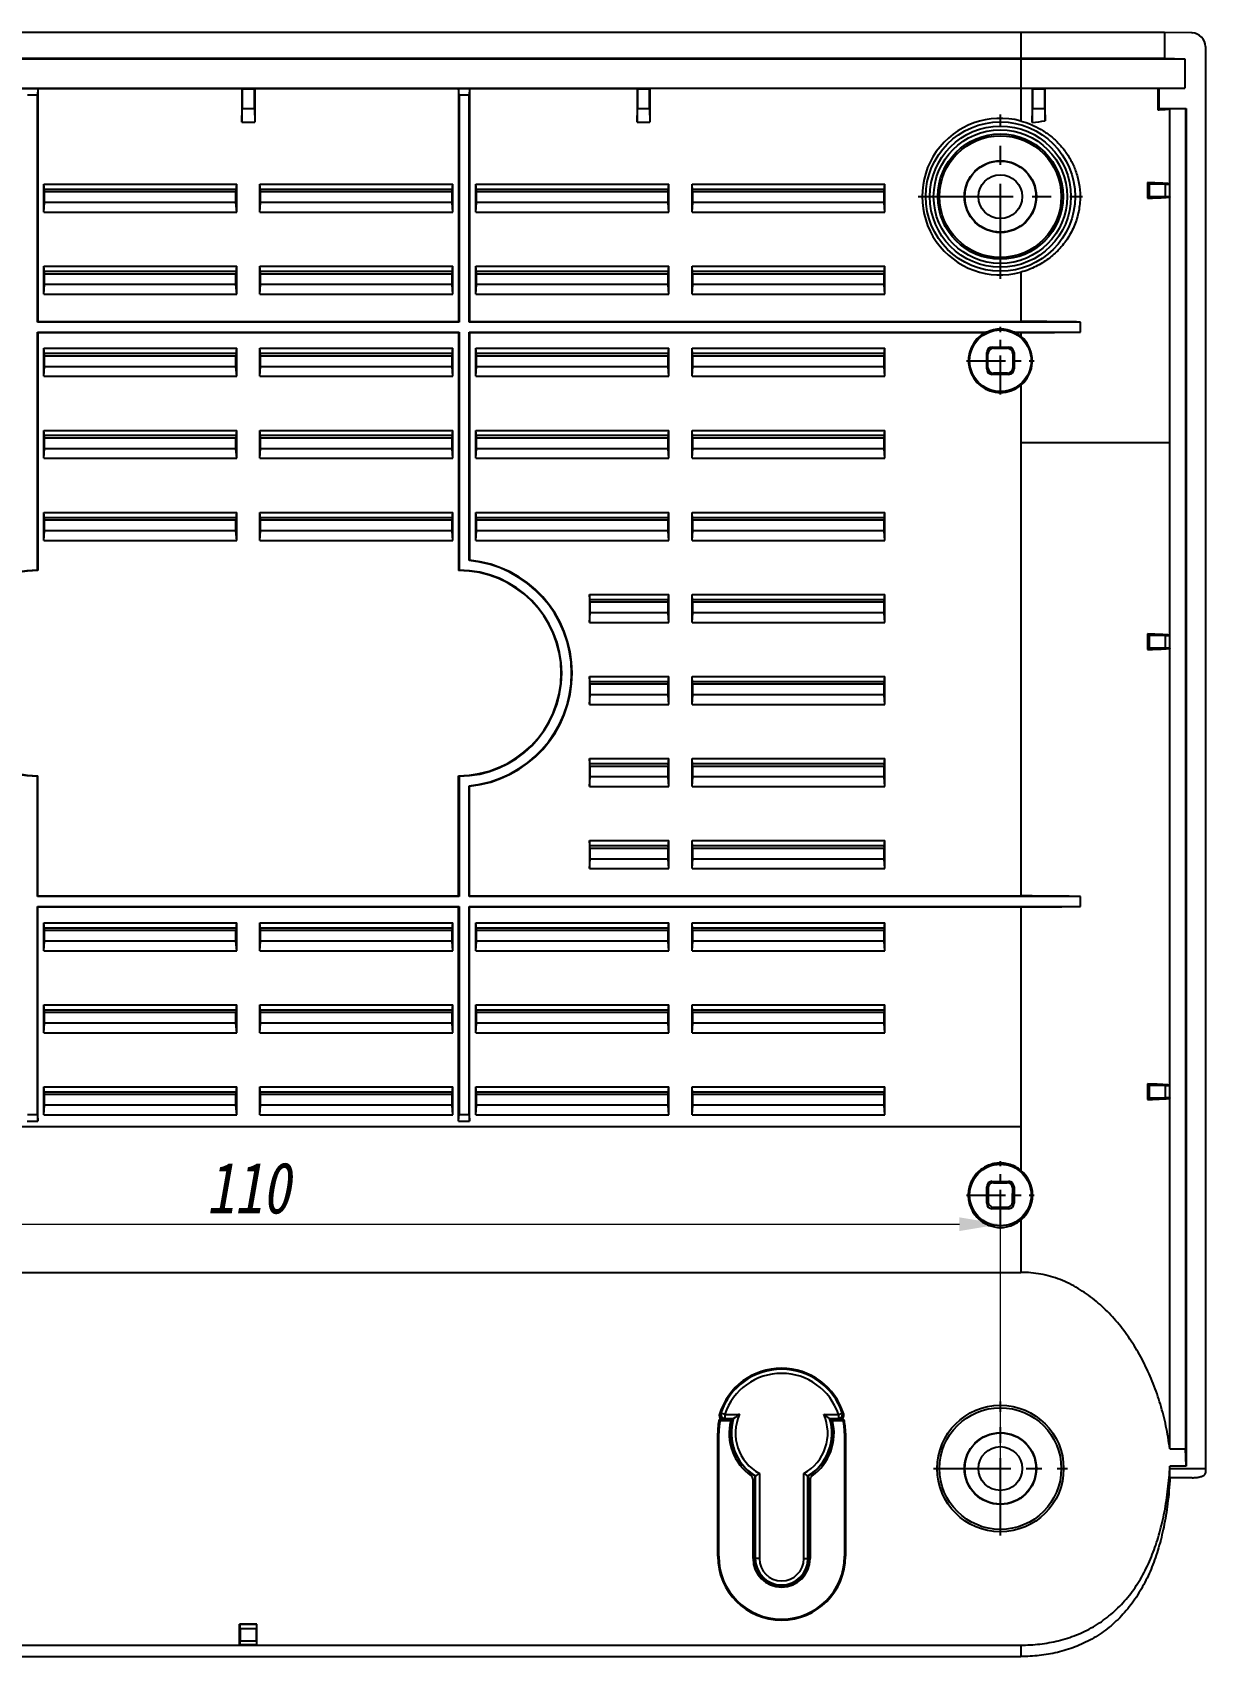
# Model space of a CAD drawing. Header units: millimetres. Extents: x 2099 to 2627, y -288 to 79.
# Drawn here: x 2262.9 to 2348.6, y -123.8 to -5.1 of the extents above; entities that cross this region are included whole.
import ezdxf

# ---------------------------------------------------------------- set-up
doc = ezdxf.new("R2010")
doc.units = ezdxf.units.MM
doc.linetypes.add('CENTER', pattern=[50.8, 31.75, -6.35, 6.35, -6.35])
doc.layers.add('06___PRT_ALL_SURFS', color=7, linetype='Continuous')
doc.layers.add('dim', color=82, linetype='Continuous', lineweight=9)
doc.styles.add('wuwei', font='SimSun.ttf', dxfattribs={"width": 0.8, "oblique": 10})
doc.dimstyles.new('wuwei', dxfattribs={"dimscale": 1.5, "dimtxt": 2.5, "dimasz": 1.5, "dimexe": 0.3, "dimexo": 0.3, "dimgap": 0.5, "dimtad": 1, "dimdsep": 46, "dimtxsty": 'wuwei', "dimcen": 0, "dimclrd": 42, "dimclre": 256, "dimclrt": 256, "dimazin": 2, "dimtfac": 1, "dimtofl": 0, "dimtmove": 0, "dimatfit": 3, "dimfxl": 1, "dimlwd": 5, "dimlwe": 5, "dimarcsym": 0})

# ---------------------------------------------------------------- blocks, each defined once
blk = doc.blocks.new('*D8')
at = {"layer": 'Defpoints', "color": 0}
for p in [(2333.64, -92.24), (2223.64, -115), (2333.64, -115)]:
    blk.add_point(p, dxfattribs=at)
at = {"layer": 'dim', "color": 82, "lineweight": 5, "true_color": 0x35c922}
for p, q in [((2223.64, -114.25), (2223.64, -91.49)), ((2333.64, -114.25), (2333.64, -91.49))]:
    blk.add_line(p, q, dxfattribs=at)
at = {"layer": 'dim', "color": 42, "lineweight": 5}
blk.add_line((2226.64, -92.24), (2330.64, -92.24), dxfattribs=at)
at = {"layer": 'dim', "color": 42}
for points in [[(2226.64, -91.74), (2226.64, -92.74), (2223.64, -92.24)], [(2330.64, -91.74), (2330.64, -92.74), (2333.64, -92.24)]]:
    blk.add_solid(points, dxfattribs=at)
at = {"layer": 'dim', "color": 82, "true_color": 0x4bd605, "insert": (2278.64, -89.61), "char_height": 3.75, "attachment_point": 5, "style": 'wuwei'}
blk.add_mtext('110', dxfattribs=at)

msp = doc.modelspace()

# ---------------------------------------------------------------- linework, layer by layer
at = {"color": 7, "linetype": 'Continuous'}
for p, q in [((2345.63, -5.106), (2211.64, -5.106)), ((2335.135, -5.106), (2335.135, -11.581)), ((2347.651, -5.141), (2345.63, -5.106)), ((2345.63, -5.106), (2345.63, -6.984)), ((2347.644, -5.141), (2347.651, -5.141)), ((2210.137, -7.023), (2347.133, -7.023)), ((2211.64, -6.984), (2345.63, -6.984)), ((2345.63, -6.984), (2347.133, -7.023)), ((2347.133, -7.023), (2347.133, -9.173)), ((2348.635, -6.141), (2348.635, -110.446)), ((2210.137, -9.173), (2347.133, -9.173)), ((2250.202, -9.199), (2278.168, -9.199)), ((2263.253, -9.199), (2263.218, -9.699)), ((2263.253, -9.199), (2263.253, -26.241)), ((2278.168, -9.199), (2278.168, -11.673)), ((2278.168, -9.199), (2278.185, -9.226)), ((2278.185, -9.226), (2278.185, -10.673)), ((2278.185, -9.226), (2279.085, -9.226)), ((2279.102, -9.199), (2279.085, -9.226)), ((2279.085, -10.673), (2279.085, -9.226)), ((2279.102, -9.199), (2279.102, -11.673)), ((2279.102, -9.199), (2307.068, -9.199)), ((2294.017, -9.199), (2294.017, -26.241)), ((2294.052, -9.699), (2294.017, -9.199)), ((2294.817, -9.199), (2294.782, -9.699)), ((2294.817, -9.199), (2294.817, -26.241)), ((2307.068, -9.199), (2307.068, -11.673)), ((2307.068, -9.199), (2307.085, -9.226)), ((2307.085, -9.226), (2307.085, -10.673)), ((2307.085, -9.226), (2307.985, -9.226)), ((2308.002, -9.199), (2307.985, -9.226)), ((2307.985, -10.673), (2307.985, -9.226)), ((2308.002, -9.199), (2308.002, -11.673)), ((2335.968, -9.199), (2308.002, -9.199)), ((2335.968, -9.199), (2335.968, -11.681)), ((2335.985, -9.225), (2335.968, -9.199)), ((2335.985, -9.225), (2335.985, -10.673)), ((2336.885, -10.673), (2336.885, -9.221)), ((2336.9, -11.559), (2336.9, -9.199)), ((2345.148, -9.199), (2336.9, -9.199)), ((2345.148, -9.199), (2345.148, -10.756)), ((2347.133, -9.173), (2345.231, -9.223)), ((2345.231, -9.223), (2345.231, -10.673)), ((2263.218, -9.699), (2262.488, -9.699)), ((2263.218, -26.276), (2263.218, -9.699)), ((2278.168, -11.673), (2278.185, -10.673)), ((2278.185, -10.673), (2279.085, -10.673)), ((2279.085, -10.673), (2279.102, -11.673)), ((2294.052, -9.699), (2294.052, -26.276)), ((2294.782, -9.699), (2294.052, -9.699)), ((2294.782, -26.276), (2294.782, -9.699)), ((2307.068, -11.673), (2307.085, -10.673)), ((2307.085, -10.673), (2307.985, -10.673)), ((2307.985, -10.673), (2308.002, -11.673)), ((2335.968, -11.681), (2335.985, -10.673)), ((2335.985, -10.673), (2336.885, -10.673)), ((2336.885, -10.673), (2336.9, -11.559)), ((2345.231, -10.673), (2345.148, -10.756)), ((2345.231, -10.673), (2347.231, -10.673)), ((2347.181, -10.694), (2347.231, -10.673)), ((2347.231, -10.673), (2347.231, -109.933)), ((2278.168, -11.673), (2279.102, -11.673)), ((2307.068, -11.673), (2308.002, -11.673)), ((2347.181, -10.694), (2346.017, -10.694)), ((2346.017, -108.655), (2346.017, -10.694)), ((2347.181, -10.694), (2347.181, -108.655)), ((2263.683, -18.241), (2263.683, -16.196)), ((2263.726, -16.651), (2263.683, -16.196)), ((2263.683, -16.196), (2277.787, -16.196)), ((2263.735, -16.56), (2277.735, -16.56)), ((2277.744, -16.651), (2277.787, -16.196)), ((2277.787, -18.241), (2277.787, -16.196)), ((2279.483, -18.241), (2279.483, -16.196)), ((2279.526, -16.651), (2279.483, -16.196)), ((2279.483, -16.196), (2293.587, -16.196)), ((2279.535, -16.56), (2293.535, -16.56)), ((2293.544, -16.651), (2293.587, -16.196)), ((2293.587, -18.241), (2293.587, -16.196)), ((2295.326, -16.651), (2295.283, -16.196)), ((2295.283, -18.241), (2295.283, -16.196)), ((2295.283, -16.196), (2309.387, -16.196)), ((2295.335, -16.56), (2309.335, -16.56)), ((2309.344, -16.651), (2309.387, -16.196)), ((2309.387, -18.241), (2309.387, -16.196)), ((2311.126, -16.651), (2311.083, -16.196)), ((2311.083, -18.241), (2311.083, -16.196)), ((2311.083, -16.196), (2325.187, -16.196)), ((2311.135, -16.56), (2325.135, -16.56)), ((2325.144, -16.651), (2325.187, -16.196)), ((2325.187, -18.241), (2325.187, -16.196)), ((2344.396, -16.084), (2344.396, -17.227)), ((2344.517, -16.206), (2344.396, -16.084)), ((2345.717, -16.206), (2344.517, -16.206)), ((2344.517, -16.206), (2344.517, -17.106)), ((2345.717, -16.206), (2346.02, -16.201)), ((2345.717, -17.106), (2345.717, -16.206)), ((2346.02, -16.201), (2346.026, -16.176)), ((2263.683, -18.241), (2263.735, -17.542)), ((2263.718, -16.742), (2263.726, -16.651)), ((2263.718, -16.742), (2277.752, -16.742)), ((2263.735, -17.542), (2263.735, -16.742)), ((2277.735, -17.542), (2263.735, -17.542)), ((2277.735, -17.542), (2277.735, -16.742)), ((2277.787, -18.241), (2277.735, -17.542)), ((2277.744, -16.651), (2277.752, -16.742)), ((2279.483, -18.241), (2279.535, -17.542)), ((2279.518, -16.742), (2279.526, -16.651)), ((2279.518, -16.742), (2293.552, -16.742)), ((2279.535, -17.542), (2279.535, -16.742)), ((2293.535, -17.542), (2279.535, -17.542)), ((2293.535, -17.542), (2293.535, -16.742)), ((2293.587, -18.241), (2293.535, -17.542)), ((2293.544, -16.651), (2293.552, -16.742)), ((2295.283, -18.241), (2295.335, -17.542)), ((2295.318, -16.742), (2295.326, -16.651)), ((2295.318, -16.742), (2309.352, -16.742)), ((2295.335, -17.542), (2295.335, -16.742)), ((2309.335, -17.542), (2295.335, -17.542)), ((2309.335, -17.542), (2309.335, -16.742)), ((2309.387, -18.241), (2309.335, -17.542)), ((2309.344, -16.651), (2309.352, -16.742)), ((2311.083, -18.241), (2311.135, -17.542)), ((2311.118, -16.742), (2311.126, -16.651)), ((2311.118, -16.742), (2325.152, -16.742)), ((2311.135, -17.542), (2311.135, -16.742)), ((2325.135, -17.542), (2311.135, -17.542)), ((2325.135, -17.542), (2325.135, -16.742)), ((2325.187, -18.241), (2325.135, -17.542)), ((2325.144, -16.651), (2325.152, -16.742)), ((2344.517, -17.106), (2344.396, -17.227)), ((2344.517, -17.106), (2345.717, -17.106)), ((2346.02, -17.111), (2345.717, -17.106)), ((2346.02, -17.111), (2346.032, -17.135)), ((2263.683, -18.241), (2277.787, -18.241)), ((2279.483, -18.241), (2293.587, -18.241)), ((2295.283, -18.241), (2309.387, -18.241)), ((2311.083, -18.241), (2325.187, -18.241)), ((2263.683, -24.241), (2263.683, -22.196)), ((2263.726, -22.651), (2263.683, -22.196)), ((2263.683, -22.196), (2277.787, -22.196)), ((2263.735, -22.56), (2277.735, -22.56)), ((2277.744, -22.651), (2277.787, -22.196)), ((2277.787, -24.241), (2277.787, -22.196)), ((2279.483, -24.241), (2279.483, -22.196)), ((2279.526, -22.651), (2279.483, -22.196)), ((2279.483, -22.196), (2293.587, -22.196)), ((2279.535, -22.56), (2293.535, -22.56)), ((2293.544, -22.651), (2293.587, -22.196)), ((2293.587, -24.241), (2293.587, -22.196)), ((2295.326, -22.651), (2295.283, -22.196)), ((2295.283, -24.241), (2295.283, -22.196)), ((2295.283, -22.196), (2309.387, -22.196)), ((2295.335, -22.56), (2309.335, -22.56)), ((2309.344, -22.651), (2309.387, -22.196)), ((2309.387, -24.241), (2309.387, -22.196)), ((2311.126, -22.651), (2311.083, -22.196)), ((2311.083, -24.241), (2311.083, -22.196)), ((2311.083, -22.196), (2325.187, -22.196)), ((2311.135, -22.56), (2325.135, -22.56)), ((2325.144, -22.651), (2325.187, -22.196)), ((2325.187, -24.241), (2325.187, -22.196)), ((2263.683, -24.241), (2263.735, -23.542)), ((2263.718, -22.742), (2263.726, -22.651)), ((2263.718, -22.742), (2277.752, -22.742)), ((2263.735, -23.542), (2263.735, -22.742)), ((2277.735, -23.542), (2263.735, -23.542)), ((2277.735, -23.542), (2277.735, -22.742)), ((2277.787, -24.241), (2277.735, -23.542)), ((2277.744, -22.651), (2277.752, -22.742)), ((2279.483, -24.241), (2279.535, -23.542)), ((2279.518, -22.742), (2279.526, -22.651)), ((2279.518, -22.742), (2293.552, -22.742)), ((2279.535, -23.542), (2279.535, -22.742)), ((2293.535, -23.542), (2279.535, -23.542)), ((2293.535, -23.542), (2293.535, -22.742)), ((2293.587, -24.241), (2293.535, -23.542)), ((2293.544, -22.651), (2293.552, -22.742)), ((2295.283, -24.241), (2295.335, -23.542)), ((2295.318, -22.742), (2295.326, -22.651)), ((2295.318, -22.742), (2309.352, -22.742)), ((2295.335, -23.542), (2295.335, -22.742)), ((2309.335, -23.542), (2295.335, -23.542)), ((2309.335, -23.542), (2309.335, -22.742)), ((2309.387, -24.241), (2309.335, -23.542)), ((2309.344, -22.651), (2309.352, -22.742)), ((2311.083, -24.241), (2311.135, -23.542)), ((2311.118, -22.742), (2311.126, -22.651)), ((2311.118, -22.742), (2325.152, -22.742)), ((2311.135, -23.542), (2311.135, -22.742)), ((2325.135, -23.542), (2311.135, -23.542)), ((2325.135, -23.542), (2325.135, -22.742)), ((2325.187, -24.241), (2325.135, -23.542)), ((2325.144, -22.651), (2325.152, -22.742)), ((2335.135, -22.631), (2335.135, -26.241)), ((2263.683, -24.241), (2277.787, -24.241)), ((2279.483, -24.241), (2293.587, -24.241)), ((2295.283, -24.241), (2309.387, -24.241)), ((2311.083, -24.241), (2325.187, -24.241)), ((2263.253, -26.241), (2263.218, -26.276)), ((2294.052, -26.276), (2263.218, -26.276)), ((2263.218, -44.415), (2263.218, -27.006)), ((2263.253, -27.041), (2263.218, -27.006)), ((2263.218, -27.006), (2294.052, -27.006)), ((2263.253, -26.241), (2294.017, -26.241)), ((2263.253, -27.041), (2263.253, -44.449)), ((2263.253, -27.041), (2294.017, -27.041)), ((2294.017, -26.241), (2294.052, -26.276)), ((2294.017, -27.041), (2294.052, -27.006)), ((2294.017, -27.041), (2294.017, -44.449)), ((2294.052, -27.006), (2294.052, -44.415)), ((2294.817, -26.241), (2294.782, -26.276)), ((2339.482, -26.276), (2294.782, -26.276)), ((2294.782, -43.72), (2294.782, -27.006)), ((2294.782, -27.006), (2332.648, -27.006)), ((2294.817, -27.041), (2294.782, -27.006)), ((2294.817, -26.241), (2335.135, -26.241)), ((2294.817, -27.041), (2294.817, -43.688)), ((2294.817, -27.041), (2332.539, -27.041)), ((2334.622, -27.006), (2339.482, -27.006)), ((2334.731, -27.041), (2335.135, -27.041)), ((2335.135, -27.041), (2335.135, -27.313)), ((2339.482, -27.006), (2339.482, -26.276)), ((2263.683, -30.241), (2263.683, -28.196)), ((2263.726, -28.651), (2263.683, -28.196)), ((2263.683, -28.196), (2277.787, -28.196)), ((2277.744, -28.651), (2277.787, -28.196)), ((2277.787, -30.241), (2277.787, -28.196)), ((2279.483, -30.241), (2279.483, -28.196)), ((2279.526, -28.651), (2279.483, -28.196)), ((2279.483, -28.196), (2293.587, -28.196)), ((2293.544, -28.651), (2293.587, -28.196)), ((2293.587, -30.241), (2293.587, -28.196)), ((2295.326, -28.651), (2295.283, -28.196)), ((2295.283, -30.241), (2295.283, -28.196)), ((2295.283, -28.196), (2309.387, -28.196)), ((2309.344, -28.651), (2309.387, -28.196)), ((2309.387, -30.241), (2309.387, -28.196)), ((2311.126, -28.651), (2311.083, -28.196)), ((2311.083, -30.241), (2311.083, -28.196)), ((2311.083, -28.196), (2325.187, -28.196)), ((2325.144, -28.651), (2325.187, -28.196)), ((2325.187, -30.241), (2325.187, -28.196)), ((2333.035, -28.106), (2334.235, -28.106)), ((2333.122, -28.193), (2333.035, -28.106)), ((2333.122, -28.193), (2334.148, -28.193)), ((2334.148, -28.193), (2334.235, -28.106)), ((2263.683, -30.241), (2263.735, -29.542)), ((2263.718, -28.742), (2263.726, -28.651)), ((2263.718, -28.742), (2277.752, -28.742)), ((2263.735, -28.56), (2277.735, -28.56)), ((2263.735, -29.542), (2263.735, -28.742)), ((2277.735, -29.542), (2263.735, -29.542)), ((2277.735, -29.542), (2277.735, -28.742)), ((2277.787, -30.241), (2277.735, -29.542)), ((2277.744, -28.651), (2277.752, -28.742)), ((2279.483, -30.241), (2279.535, -29.542)), ((2279.518, -28.742), (2279.526, -28.651)), ((2279.518, -28.742), (2293.552, -28.742)), ((2279.535, -28.56), (2293.535, -28.56)), ((2279.535, -29.542), (2279.535, -28.742)), ((2293.535, -29.542), (2279.535, -29.542)), ((2293.535, -29.542), (2293.535, -28.742)), ((2293.587, -30.241), (2293.535, -29.542)), ((2293.544, -28.651), (2293.552, -28.742)), ((2295.283, -30.241), (2295.335, -29.542)), ((2295.318, -28.742), (2295.326, -28.651)), ((2295.318, -28.742), (2309.352, -28.742)), ((2295.335, -28.56), (2309.335, -28.56)), ((2295.335, -29.542), (2295.335, -28.742)), ((2309.335, -29.542), (2295.335, -29.542)), ((2309.335, -29.542), (2309.335, -28.742)), ((2309.387, -30.241), (2309.335, -29.542)), ((2309.344, -28.651), (2309.352, -28.742)), ((2311.083, -30.241), (2311.135, -29.542)), ((2311.118, -28.742), (2311.126, -28.651)), ((2311.118, -28.742), (2325.152, -28.742)), ((2311.135, -28.56), (2325.135, -28.56)), ((2311.135, -29.542), (2311.135, -28.742)), ((2325.135, -29.542), (2311.135, -29.542)), ((2325.135, -29.542), (2325.135, -28.742)), ((2325.187, -30.241), (2325.135, -29.542)), ((2325.144, -28.651), (2325.152, -28.742)), ((2332.635, -29.706), (2332.635, -28.506)), ((2332.722, -28.593), (2332.635, -28.506)), ((2332.722, -29.619), (2332.635, -29.706)), ((2332.722, -29.619), (2332.722, -28.593)), ((2334.548, -28.593), (2334.635, -28.506)), ((2334.548, -28.593), (2334.548, -29.619)), ((2334.548, -29.619), (2334.635, -29.706)), ((2334.635, -28.506), (2334.635, -29.706)), ((2263.683, -30.241), (2277.787, -30.241)), ((2279.483, -30.241), (2293.587, -30.241)), ((2295.283, -30.241), (2309.387, -30.241)), ((2311.083, -30.241), (2325.187, -30.241)), ((2333.122, -30.019), (2333.035, -30.106)), ((2334.235, -30.106), (2333.035, -30.106)), ((2334.148, -30.019), (2333.122, -30.019)), ((2334.148, -30.019), (2334.235, -30.106)), ((2335.135, -30.898), (2335.135, -68.241)), ((2263.683, -36.241), (2263.683, -34.196)), ((2263.726, -34.651), (2263.683, -34.196)), ((2263.683, -34.196), (2277.787, -34.196)), ((2277.744, -34.651), (2277.787, -34.196)), ((2277.787, -36.241), (2277.787, -34.196)), ((2279.483, -36.241), (2279.483, -34.196)), ((2279.526, -34.651), (2279.483, -34.196)), ((2279.483, -34.196), (2293.587, -34.196)), ((2293.544, -34.651), (2293.587, -34.196)), ((2293.587, -36.241), (2293.587, -34.196)), ((2295.326, -34.651), (2295.283, -34.196)), ((2295.283, -36.241), (2295.283, -34.196)), ((2295.283, -34.196), (2309.387, -34.196)), ((2309.344, -34.651), (2309.387, -34.196)), ((2309.387, -36.241), (2309.387, -34.196)), ((2311.126, -34.651), (2311.083, -34.196)), ((2311.083, -36.241), (2311.083, -34.196)), ((2311.083, -34.196), (2325.187, -34.196)), ((2325.144, -34.651), (2325.187, -34.196)), ((2325.187, -36.241), (2325.187, -34.196)), ((2263.683, -36.241), (2263.735, -35.542)), ((2263.718, -34.742), (2263.726, -34.651)), ((2263.718, -34.742), (2277.752, -34.742)), ((2263.735, -34.56), (2277.735, -34.56)), ((2263.735, -35.542), (2263.735, -34.742)), ((2277.735, -35.542), (2263.735, -35.542)), ((2277.735, -35.542), (2277.735, -34.742)), ((2277.787, -36.241), (2277.735, -35.542)), ((2277.744, -34.651), (2277.752, -34.742)), ((2279.483, -36.241), (2279.535, -35.542)), ((2279.518, -34.742), (2279.526, -34.651)), ((2279.518, -34.742), (2293.552, -34.742)), ((2279.535, -34.56), (2293.535, -34.56)), ((2279.535, -35.542), (2279.535, -34.742)), ((2293.535, -35.542), (2279.535, -35.542)), ((2293.535, -35.542), (2293.535, -34.742)), ((2293.587, -36.241), (2293.535, -35.542)), ((2293.544, -34.651), (2293.552, -34.742)), ((2295.283, -36.241), (2295.335, -35.542)), ((2295.318, -34.742), (2295.326, -34.651)), ((2295.318, -34.742), (2309.352, -34.742)), ((2295.335, -34.56), (2309.335, -34.56)), ((2295.335, -35.542), (2295.335, -34.742)), ((2309.335, -35.542), (2295.335, -35.542)), ((2309.335, -35.542), (2309.335, -34.742)), ((2309.387, -36.241), (2309.335, -35.542)), ((2309.344, -34.651), (2309.352, -34.742)), ((2311.083, -36.241), (2311.135, -35.542)), ((2311.118, -34.742), (2311.126, -34.651)), ((2311.118, -34.742), (2325.152, -34.742)), ((2311.135, -34.56), (2325.135, -34.56)), ((2311.135, -35.542), (2311.135, -34.742)), ((2325.135, -35.542), (2311.135, -35.542)), ((2325.135, -35.542), (2325.135, -34.742)), ((2325.187, -36.241), (2325.135, -35.542)), ((2325.144, -34.651), (2325.152, -34.742)), ((2346.017, -35.106), (2335.135, -35.106)), ((2263.683, -36.241), (2277.787, -36.241)), ((2279.483, -36.241), (2293.587, -36.241)), ((2295.283, -36.241), (2309.387, -36.241)), ((2311.083, -36.241), (2325.187, -36.241)), ((2263.683, -42.241), (2263.683, -40.196)), ((2263.726, -40.651), (2263.683, -40.196)), ((2263.683, -40.196), (2277.787, -40.196)), ((2277.744, -40.651), (2277.787, -40.196)), ((2277.787, -42.241), (2277.787, -40.196)), ((2279.483, -42.241), (2279.483, -40.196)), ((2279.526, -40.651), (2279.483, -40.196)), ((2279.483, -40.196), (2293.587, -40.196)), ((2293.544, -40.651), (2293.587, -40.196)), ((2293.587, -42.241), (2293.587, -40.196)), ((2295.326, -40.651), (2295.283, -40.196)), ((2295.283, -42.241), (2295.283, -40.196)), ((2295.283, -40.196), (2309.387, -40.196)), ((2309.344, -40.651), (2309.387, -40.196)), ((2309.387, -42.241), (2309.387, -40.196)), ((2311.083, -40.196), (2325.187, -40.196)), ((2311.126, -40.651), (2311.083, -40.196)), ((2311.083, -42.241), (2311.083, -40.196)), ((2325.144, -40.651), (2325.187, -40.196)), ((2325.187, -42.241), (2325.187, -40.196)), ((2263.683, -42.241), (2263.735, -41.542)), ((2263.718, -40.742), (2263.726, -40.651)), ((2263.718, -40.742), (2277.752, -40.742)), ((2263.735, -40.56), (2277.735, -40.56)), ((2263.735, -41.542), (2263.735, -40.742)), ((2277.735, -41.542), (2263.735, -41.542)), ((2277.735, -41.542), (2277.735, -40.742)), ((2277.787, -42.241), (2277.735, -41.542)), ((2277.744, -40.651), (2277.752, -40.742)), ((2279.483, -42.241), (2279.535, -41.542)), ((2279.518, -40.742), (2279.526, -40.651)), ((2279.518, -40.742), (2293.552, -40.742)), ((2279.535, -40.56), (2293.535, -40.56)), ((2279.535, -41.542), (2279.535, -40.742)), ((2293.535, -41.542), (2279.535, -41.542)), ((2293.535, -41.542), (2293.535, -40.742)), ((2293.587, -42.241), (2293.535, -41.542)), ((2293.544, -40.651), (2293.552, -40.742)), ((2295.283, -42.241), (2295.335, -41.542)), ((2295.318, -40.742), (2295.326, -40.651)), ((2295.318, -40.742), (2309.352, -40.742)), ((2295.335, -40.56), (2309.335, -40.56)), ((2295.335, -41.542), (2295.335, -40.742)), ((2309.335, -41.542), (2295.335, -41.542)), ((2309.335, -41.542), (2309.335, -40.742)), ((2309.387, -42.241), (2309.335, -41.542)), ((2309.344, -40.651), (2309.352, -40.742)), ((2311.083, -42.241), (2311.135, -41.542)), ((2311.118, -40.742), (2311.126, -40.651)), ((2311.118, -40.742), (2325.152, -40.742)), ((2311.135, -40.56), (2325.135, -40.56)), ((2311.135, -41.542), (2311.135, -40.742)), ((2325.135, -41.542), (2311.135, -41.542)), ((2325.135, -41.542), (2325.135, -40.742)), ((2325.187, -42.241), (2325.135, -41.542)), ((2325.144, -40.651), (2325.152, -40.742)), ((2263.683, -42.241), (2277.787, -42.241)), ((2279.483, -42.241), (2293.587, -42.241)), ((2295.283, -42.241), (2309.387, -42.241)), ((2311.083, -42.241), (2325.187, -42.241)), ((2294.782, -43.72), (2294.817, -43.688)), ((2303.618, -46.56), (2303.583, -46.196)), ((2303.583, -46.196), (2303.583, -48.241)), ((2303.583, -46.196), (2309.387, -46.196)), ((2309.344, -46.651), (2309.387, -46.196)), ((2309.387, -48.241), (2309.387, -46.196)), ((2311.083, -46.196), (2325.187, -46.196)), ((2311.126, -46.651), (2311.083, -46.196)), ((2311.083, -48.241), (2311.083, -46.196)), ((2325.144, -46.651), (2325.187, -46.196)), ((2325.187, -48.241), (2325.187, -46.196)), ((2303.618, -46.742), (2303.635, -46.56)), ((2303.618, -46.742), (2309.352, -46.742)), ((2303.635, -46.56), (2309.335, -46.56)), ((2303.635, -47.542), (2303.635, -46.742)), ((2309.335, -47.542), (2309.335, -46.742)), ((2309.344, -46.651), (2309.352, -46.742)), ((2311.118, -46.742), (2311.126, -46.651)), ((2311.118, -46.742), (2325.152, -46.742)), ((2311.135, -46.56), (2325.135, -46.56)), ((2311.135, -47.542), (2311.135, -46.742)), ((2325.135, -47.542), (2325.135, -46.742)), ((2325.144, -46.651), (2325.152, -46.742)), ((2303.583, -48.241), (2303.635, -47.542)), ((2303.583, -48.241), (2309.387, -48.241)), ((2309.335, -47.542), (2303.635, -47.542)), ((2309.387, -48.241), (2309.335, -47.542)), ((2311.083, -48.241), (2311.135, -47.542)), ((2311.083, -48.241), (2325.187, -48.241)), ((2325.135, -47.542), (2311.135, -47.542)), ((2325.187, -48.241), (2325.135, -47.542)), ((2344.396, -49.084), (2344.396, -50.227)), ((2344.517, -49.206), (2344.396, -49.084)), ((2345.717, -49.206), (2344.517, -49.206)), ((2344.517, -49.206), (2344.517, -50.106)), ((2345.717, -49.206), (2346.02, -49.201)), ((2345.717, -50.106), (2345.717, -49.206)), ((2346.02, -49.201), (2346.026, -49.176)), ((2344.517, -50.106), (2344.396, -50.227)), ((2344.517, -50.106), (2345.717, -50.106)), ((2346.02, -50.111), (2345.717, -50.106)), ((2346.02, -50.111), (2346.032, -50.135)), ((2303.583, -52.196), (2309.387, -52.196)), ((2303.618, -52.56), (2303.583, -52.196)), ((2303.583, -52.196), (2303.583, -54.241)), ((2309.344, -52.651), (2309.387, -52.196)), ((2309.387, -54.241), (2309.387, -52.196)), ((2311.083, -52.196), (2325.187, -52.196)), ((2311.126, -52.651), (2311.083, -52.196)), ((2311.083, -54.241), (2311.083, -52.196)), ((2325.144, -52.651), (2325.187, -52.196)), ((2325.187, -54.241), (2325.187, -52.196)), ((2303.618, -52.742), (2303.635, -52.56)), ((2303.618, -52.742), (2309.352, -52.742)), ((2303.635, -52.56), (2309.335, -52.56)), ((2303.635, -53.542), (2303.635, -52.742)), ((2309.335, -53.542), (2309.335, -52.742)), ((2309.344, -52.651), (2309.352, -52.742)), ((2311.118, -52.742), (2311.126, -52.651)), ((2311.118, -52.742), (2325.152, -52.742)), ((2311.135, -52.56), (2325.135, -52.56)), ((2311.135, -53.542), (2311.135, -52.742)), ((2325.135, -53.542), (2325.135, -52.742)), ((2325.144, -52.651), (2325.152, -52.742)), ((2303.583, -54.241), (2303.635, -53.542)), ((2303.583, -54.241), (2309.387, -54.241)), ((2309.335, -53.542), (2303.635, -53.542)), ((2309.387, -54.241), (2309.335, -53.542)), ((2311.083, -54.241), (2311.135, -53.542)), ((2311.083, -54.241), (2325.187, -54.241)), ((2325.135, -53.542), (2311.135, -53.542)), ((2325.187, -54.241), (2325.135, -53.542)), ((2303.583, -58.196), (2309.387, -58.196)), ((2303.618, -58.56), (2303.583, -58.196)), ((2303.583, -58.196), (2303.583, -60.241)), ((2303.618, -58.742), (2303.635, -58.56)), ((2303.618, -58.742), (2309.352, -58.742)), ((2303.635, -58.56), (2309.335, -58.56)), ((2303.635, -59.542), (2303.635, -58.742)), ((2309.335, -59.542), (2309.335, -58.742)), ((2309.344, -58.651), (2309.387, -58.196)), ((2309.344, -58.651), (2309.352, -58.742)), ((2309.387, -60.241), (2309.387, -58.196)), ((2311.083, -58.196), (2325.187, -58.196)), ((2311.126, -58.651), (2311.083, -58.196)), ((2311.083, -60.241), (2311.083, -58.196)), ((2311.118, -58.742), (2311.126, -58.651)), ((2311.118, -58.742), (2325.152, -58.742)), ((2311.135, -58.56), (2325.135, -58.56)), ((2311.135, -59.542), (2311.135, -58.742)), ((2325.135, -59.542), (2325.135, -58.742)), ((2325.144, -58.651), (2325.187, -58.196)), ((2325.144, -58.651), (2325.152, -58.742)), ((2325.187, -60.241), (2325.187, -58.196)), ((2263.218, -68.276), (2263.218, -59.484)), ((2263.253, -68.241), (2263.253, -59.449)), ((2294.017, -68.241), (2294.017, -59.449)), ((2294.052, -59.484), (2294.052, -68.276)), ((2294.782, -68.276), (2294.782, -60.179)), ((2294.782, -60.179), (2294.817, -60.211)), ((2294.817, -68.241), (2294.817, -60.211)), ((2303.583, -60.241), (2303.635, -59.542)), ((2303.583, -60.241), (2309.387, -60.241)), ((2309.335, -59.542), (2303.635, -59.542)), ((2309.387, -60.241), (2309.335, -59.542)), ((2311.083, -60.241), (2311.135, -59.542)), ((2311.083, -60.241), (2325.187, -60.241)), ((2325.135, -59.542), (2311.135, -59.542)), ((2325.187, -60.241), (2325.135, -59.542)), ((2303.583, -64.196), (2309.387, -64.196)), ((2303.618, -64.56), (2303.583, -64.196)), ((2303.583, -64.196), (2303.583, -66.241)), ((2303.618, -64.742), (2303.635, -64.56)), ((2303.618, -64.742), (2309.352, -64.742)), ((2303.635, -64.56), (2309.335, -64.56)), ((2303.635, -65.542), (2303.635, -64.742)), ((2309.335, -65.542), (2309.335, -64.742)), ((2309.344, -64.651), (2309.387, -64.196)), ((2309.344, -64.651), (2309.352, -64.742)), ((2309.387, -66.241), (2309.387, -64.196)), ((2311.083, -64.196), (2325.187, -64.196)), ((2311.126, -64.651), (2311.083, -64.196)), ((2311.083, -66.241), (2311.083, -64.196)), ((2311.118, -64.742), (2311.126, -64.651)), ((2311.118, -64.742), (2325.152, -64.742)), ((2311.135, -64.56), (2325.135, -64.56)), ((2311.135, -65.542), (2311.135, -64.742)), ((2325.135, -65.542), (2325.135, -64.742)), ((2325.144, -64.651), (2325.187, -64.196)), ((2325.144, -64.651), (2325.152, -64.742)), ((2325.187, -66.241), (2325.187, -64.196)), ((2303.583, -66.241), (2303.635, -65.542)), ((2303.583, -66.241), (2309.387, -66.241)), ((2309.335, -65.542), (2303.635, -65.542)), ((2309.387, -66.241), (2309.335, -65.542)), ((2311.083, -66.241), (2311.135, -65.542)), ((2311.083, -66.241), (2325.187, -66.241)), ((2325.135, -65.542), (2311.135, -65.542)), ((2325.187, -66.241), (2325.135, -65.542)), ((2263.253, -68.241), (2263.218, -68.276)), ((2294.052, -68.276), (2263.218, -68.276)), ((2263.253, -68.241), (2294.017, -68.241)), ((2294.017, -68.241), (2294.052, -68.276)), ((2294.817, -68.241), (2294.782, -68.276)), ((2339.482, -68.276), (2294.782, -68.276)), ((2294.817, -68.241), (2335.135, -68.241)), ((2339.482, -69.006), (2339.482, -68.276)), ((2263.218, -84.211), (2263.218, -69.006)), ((2263.253, -69.041), (2263.218, -69.006)), ((2263.218, -69.006), (2294.052, -69.006)), ((2263.253, -84.711), (2263.253, -69.041)), ((2263.253, -69.041), (2294.017, -69.041)), ((2294.017, -69.041), (2294.052, -69.006)), ((2294.017, -84.711), (2294.017, -69.041)), ((2294.052, -69.006), (2294.052, -84.211)), ((2294.782, -69.006), (2339.482, -69.006)), ((2294.817, -69.041), (2294.782, -69.006)), ((2294.782, -84.211), (2294.782, -69.006)), ((2294.817, -69.041), (2335.135, -69.041)), ((2294.817, -84.711), (2294.817, -69.041)), ((2335.135, -69.041), (2335.133, -88.303)), ((2263.726, -70.651), (2263.683, -70.196)), ((2263.683, -72.241), (2263.683, -70.196)), ((2263.683, -70.196), (2277.787, -70.196)), ((2263.718, -70.742), (2263.726, -70.651)), ((2263.718, -70.742), (2277.752, -70.742)), ((2263.735, -70.56), (2277.735, -70.56)), ((2263.735, -71.542), (2263.735, -70.742)), ((2277.735, -71.542), (2277.735, -70.742)), ((2277.744, -70.651), (2277.787, -70.196)), ((2277.744, -70.651), (2277.752, -70.742)), ((2277.787, -72.241), (2277.787, -70.196)), ((2279.526, -70.651), (2279.483, -70.196)), ((2279.483, -72.241), (2279.483, -70.196)), ((2279.483, -70.196), (2293.587, -70.196)), ((2279.518, -70.742), (2279.526, -70.651)), ((2279.518, -70.742), (2293.552, -70.742)), ((2279.535, -70.56), (2293.535, -70.56)), ((2279.535, -71.542), (2279.535, -70.742)), ((2293.535, -71.542), (2293.535, -70.742)), ((2293.544, -70.651), (2293.587, -70.196)), ((2293.544, -70.651), (2293.552, -70.742)), ((2293.587, -72.241), (2293.587, -70.196)), ((2295.283, -70.196), (2309.387, -70.196)), ((2295.326, -70.651), (2295.283, -70.196)), ((2295.283, -72.241), (2295.283, -70.196)), ((2295.318, -70.742), (2295.326, -70.651)), ((2295.318, -70.742), (2309.352, -70.742)), ((2295.335, -70.56), (2309.335, -70.56)), ((2295.335, -71.542), (2295.335, -70.742)), ((2309.335, -71.542), (2309.335, -70.742)), ((2309.344, -70.651), (2309.387, -70.196)), ((2309.344, -70.651), (2309.352, -70.742)), ((2309.387, -72.241), (2309.387, -70.196)), ((2311.083, -70.196), (2325.187, -70.196)), ((2311.126, -70.651), (2311.083, -70.196)), ((2311.083, -72.241), (2311.083, -70.196)), ((2311.118, -70.742), (2311.126, -70.651)), ((2311.118, -70.742), (2325.152, -70.742)), ((2311.135, -70.56), (2325.135, -70.56)), ((2311.135, -71.542), (2311.135, -70.742)), ((2325.135, -71.542), (2325.135, -70.742)), ((2325.144, -70.651), (2325.187, -70.196)), ((2325.144, -70.651), (2325.152, -70.742)), ((2325.187, -72.241), (2325.187, -70.196)), ((2263.683, -72.241), (2263.735, -71.542)), ((2263.683, -72.241), (2277.787, -72.241)), ((2277.735, -71.542), (2263.735, -71.542)), ((2277.787, -72.241), (2277.735, -71.542)), ((2279.483, -72.241), (2279.535, -71.542)), ((2279.483, -72.241), (2293.587, -72.241)), ((2293.535, -71.542), (2279.535, -71.542)), ((2293.587, -72.241), (2293.535, -71.542)), ((2295.283, -72.241), (2295.335, -71.542)), ((2295.283, -72.241), (2309.387, -72.241)), ((2309.335, -71.542), (2295.335, -71.542)), ((2309.387, -72.241), (2309.335, -71.542)), ((2311.083, -72.241), (2311.135, -71.542)), ((2311.083, -72.241), (2325.187, -72.241)), ((2325.135, -71.542), (2311.135, -71.542)), ((2325.187, -72.241), (2325.135, -71.542)), ((2263.726, -76.651), (2263.683, -76.196)), ((2263.683, -78.241), (2263.683, -76.196)), ((2263.683, -76.196), (2277.787, -76.196)), ((2263.718, -76.742), (2263.726, -76.651)), ((2263.718, -76.742), (2277.752, -76.742)), ((2263.735, -76.56), (2277.735, -76.56)), ((2263.735, -77.542), (2263.735, -76.742)), ((2277.735, -77.542), (2277.735, -76.742)), ((2277.744, -76.651), (2277.787, -76.196)), ((2277.744, -76.651), (2277.752, -76.742)), ((2277.787, -78.241), (2277.787, -76.196)), ((2279.526, -76.651), (2279.483, -76.196)), ((2279.483, -78.241), (2279.483, -76.196)), ((2279.483, -76.196), (2293.587, -76.196)), ((2279.518, -76.742), (2279.526, -76.651)), ((2279.518, -76.742), (2293.552, -76.742)), ((2279.535, -76.56), (2293.535, -76.56)), ((2279.535, -77.542), (2279.535, -76.742)), ((2293.535, -77.542), (2293.535, -76.742)), ((2293.544, -76.651), (2293.587, -76.196)), ((2293.544, -76.651), (2293.552, -76.742)), ((2293.587, -78.241), (2293.587, -76.196)), ((2295.283, -76.196), (2309.387, -76.196)), ((2295.326, -76.651), (2295.283, -76.196)), ((2295.283, -78.241), (2295.283, -76.196)), ((2295.318, -76.742), (2295.326, -76.651)), ((2295.318, -76.742), (2309.352, -76.742)), ((2295.335, -76.56), (2309.335, -76.56)), ((2295.335, -77.542), (2295.335, -76.742)), ((2309.335, -77.542), (2309.335, -76.742)), ((2309.344, -76.651), (2309.387, -76.196)), ((2309.344, -76.651), (2309.352, -76.742)), ((2309.387, -78.241), (2309.387, -76.196)), ((2311.083, -76.196), (2325.187, -76.196)), ((2311.126, -76.651), (2311.083, -76.196)), ((2311.083, -78.241), (2311.083, -76.196)), ((2311.118, -76.742), (2311.126, -76.651)), ((2311.118, -76.742), (2325.152, -76.742)), ((2311.135, -76.56), (2325.135, -76.56)), ((2311.135, -77.542), (2311.135, -76.742)), ((2325.135, -77.542), (2325.135, -76.742)), ((2325.144, -76.651), (2325.187, -76.196)), ((2325.144, -76.651), (2325.152, -76.742)), ((2325.187, -78.241), (2325.187, -76.196)), ((2263.683, -78.241), (2263.735, -77.542)), ((2263.683, -78.241), (2277.787, -78.241)), ((2277.735, -77.542), (2263.735, -77.542)), ((2277.787, -78.241), (2277.735, -77.542)), ((2279.483, -78.241), (2279.535, -77.542)), ((2279.483, -78.241), (2293.587, -78.241)), ((2293.535, -77.542), (2279.535, -77.542)), ((2293.587, -78.241), (2293.535, -77.542)), ((2295.283, -78.241), (2295.335, -77.542)), ((2295.283, -78.241), (2309.387, -78.241)), ((2309.335, -77.542), (2295.335, -77.542)), ((2309.387, -78.241), (2309.335, -77.542)), ((2311.083, -78.241), (2311.135, -77.542)), ((2311.083, -78.241), (2325.187, -78.241)), ((2325.135, -77.542), (2311.135, -77.542)), ((2325.187, -78.241), (2325.135, -77.542)), ((2263.726, -82.651), (2263.683, -82.196)), ((2263.683, -84.241), (2263.683, -82.196)), ((2263.683, -82.196), (2277.787, -82.196)), ((2263.718, -82.742), (2263.726, -82.651)), ((2263.718, -82.742), (2277.752, -82.742)), ((2263.735, -82.56), (2277.735, -82.56)), ((2263.735, -83.542), (2263.735, -82.742)), ((2277.735, -83.542), (2277.735, -82.742)), ((2277.744, -82.651), (2277.787, -82.196)), ((2277.744, -82.651), (2277.752, -82.742)), ((2277.787, -84.241), (2277.787, -82.196)), ((2279.483, -82.196), (2293.587, -82.196)), ((2279.526, -82.651), (2279.483, -82.196)), ((2279.483, -84.241), (2279.483, -82.196)), ((2279.518, -82.742), (2279.526, -82.651)), ((2279.518, -82.742), (2293.552, -82.742)), ((2279.535, -82.56), (2293.535, -82.56)), ((2279.535, -83.542), (2279.535, -82.742)), ((2293.535, -83.542), (2293.535, -82.742)), ((2293.544, -82.651), (2293.587, -82.196)), ((2293.544, -82.651), (2293.552, -82.742)), ((2293.587, -84.241), (2293.587, -82.196)), ((2295.283, -82.196), (2309.387, -82.196)), ((2295.326, -82.651), (2295.283, -82.196)), ((2295.283, -84.241), (2295.283, -82.196)), ((2295.318, -82.742), (2295.326, -82.651)), ((2295.318, -82.742), (2309.352, -82.742)), ((2295.335, -82.56), (2309.335, -82.56)), ((2295.335, -83.542), (2295.335, -82.742)), ((2309.335, -83.542), (2309.335, -82.742)), ((2309.344, -82.651), (2309.387, -82.196)), ((2309.344, -82.651), (2309.352, -82.742)), ((2309.387, -84.241), (2309.387, -82.196)), ((2311.083, -82.196), (2325.187, -82.196)), ((2311.126, -82.651), (2311.083, -82.196)), ((2311.083, -84.241), (2311.083, -82.196)), ((2311.118, -82.742), (2311.126, -82.651)), ((2311.118, -82.742), (2325.152, -82.742)), ((2311.135, -82.56), (2325.135, -82.56)), ((2311.135, -83.542), (2311.135, -82.742)), ((2325.135, -83.542), (2325.135, -82.742)), ((2325.144, -82.651), (2325.187, -82.196)), ((2325.144, -82.651), (2325.152, -82.742)), ((2325.187, -84.241), (2325.187, -82.196)), ((2344.517, -82.106), (2344.396, -81.984)), ((2344.396, -81.984), (2344.396, -83.127)), ((2344.517, -83.006), (2344.396, -83.127)), ((2345.717, -82.106), (2344.517, -82.106)), ((2344.517, -82.106), (2344.517, -83.006)), ((2344.517, -83.006), (2345.717, -83.006)), ((2345.717, -82.106), (2346.02, -82.101)), ((2345.717, -83.006), (2345.717, -82.106)), ((2346.02, -83.011), (2345.717, -83.006)), ((2346.02, -82.101), (2346.026, -82.076)), ((2346.02, -83.011), (2346.032, -83.035)), ((2262.488, -84.211), (2263.218, -84.211)), ((2263.218, -84.211), (2263.253, -84.711)), ((2263.683, -84.241), (2263.735, -83.542)), ((2263.683, -84.241), (2277.787, -84.241)), ((2277.735, -83.542), (2263.735, -83.542)), ((2277.787, -84.241), (2277.735, -83.542)), ((2279.483, -84.241), (2279.535, -83.542)), ((2279.483, -84.241), (2293.587, -84.241)), ((2293.535, -83.542), (2279.535, -83.542)), ((2293.587, -84.241), (2293.535, -83.542)), ((2294.017, -84.711), (2294.052, -84.211)), ((2294.052, -84.211), (2294.782, -84.211)), ((2294.782, -84.211), (2294.817, -84.711)), ((2295.283, -84.241), (2295.335, -83.542)), ((2295.283, -84.241), (2309.387, -84.241)), ((2309.335, -83.542), (2295.335, -83.542)), ((2309.387, -84.241), (2309.335, -83.542)), ((2311.083, -84.241), (2311.135, -83.542)), ((2311.083, -84.241), (2325.187, -84.241)), ((2325.135, -83.542), (2311.135, -83.542)), ((2325.187, -84.241), (2325.135, -83.542)), ((2262.453, -84.711), (2263.253, -84.711)), ((2294.017, -84.711), (2294.817, -84.711)), ((2332.735, -89.606), (2332.635, -89.506)), ((2332.635, -90.706), (2332.635, -89.506)), ((2333.035, -89.106), (2334.235, -89.106)), ((2333.133, -89.204), (2333.035, -89.106)), ((2333.133, -89.204), (2334.137, -89.204)), ((2334.137, -89.204), (2334.235, -89.106)), ((2334.535, -89.606), (2334.635, -89.506)), ((2334.635, -89.506), (2334.635, -90.706)), ((2332.742, -90.599), (2332.635, -90.706)), ((2333.145, -90.996), (2333.035, -91.106)), ((2334.235, -91.106), (2333.035, -91.106)), ((2333.145, -90.996), (2334.125, -90.996)), ((2334.125, -90.996), (2334.235, -91.106)), ((2334.528, -90.599), (2334.635, -90.706)), ((2335.137, -91.937), (2335.135, -95.765)), ((2222.135, -95.765), (2335.136, -95.765)), ((2313.379, -106.519), (2313.074, -106.519)), ((2313.13, -106.589), (2313.913, -106.589)), ((2313.484, -106.142), (2313.2, -106.048)), ((2313.484, -106.142), (2314.556, -106.142)), ((2313.484, -106.142), (2313.484, -106.442)), ((2313.484, -106.442), (2314.124, -106.442)), ((2314.081, -106.474), (2314.034, -106.474)), ((2320.714, -106.142), (2321.786, -106.142)), ((2321.146, -106.442), (2321.786, -106.442)), ((2321.236, -106.474), (2321.189, -106.474)), ((2321.357, -106.589), (2322.14, -106.589)), ((2321.786, -106.142), (2322.07, -106.048)), ((2321.786, -106.142), (2321.786, -106.442)), ((2321.891, -106.519), (2322.197, -106.519)), ((2313.035, -107.519), (2312.965, -107.519)), ((2312.965, -116.519), (2312.965, -107.519)), ((2313.035, -116.519), (2313.035, -107.519)), ((2322.235, -107.519), (2322.305, -107.519)), ((2322.235, -107.519), (2322.235, -116.519)), ((2322.305, -107.519), (2322.305, -116.519)), ((2346.017, -108.655), (2347.181, -108.655)), ((2347.231, -109.933), (2347.181, -108.655)), ((2347.231, -109.933), (2346.031, -109.933)), ((2346.031, -110.775), (2346.031, -109.933)), ((2346.031, -110.106), (2348.635, -110.106)), ((2315.549, -116.691), (2315.549, -110.898)), ((2315.68, -110.666), (2315.68, -116.691)), ((2315.712, -110.648), (2315.712, -116.691)), ((2316.012, -110.476), (2316.012, -116.691)), ((2319.258, -116.691), (2319.258, -110.476)), ((2319.558, -116.691), (2319.558, -110.648)), ((2319.59, -116.691), (2319.59, -110.666)), ((2319.721, -110.898), (2319.721, -116.691)), ((2347.648, -110.775), (2346.031, -110.775)), ((2313.035, -116.519), (2312.965, -116.519)), ((2316.012, -116.691), (2315.68, -116.691)), ((2319.258, -116.691), (2319.59, -116.691)), ((2322.235, -116.519), (2322.305, -116.519)), ((2279.27, -121.479), (2278, -121.479)), ((2278, -121.479), (2278.03, -121.508)), ((2278, -123.014), (2278, -121.479)), ((2279.24, -121.508), (2278.03, -121.508)), ((2278.035, -121.814), (2278.03, -121.508)), ((2279.235, -121.814), (2278.035, -121.814)), ((2278.035, -121.814), (2278.035, -122.714)), ((2279.24, -121.508), (2279.235, -121.814)), ((2279.235, -122.714), (2279.235, -121.814)), ((2279.27, -121.479), (2279.24, -121.508)), ((2279.27, -123.014), (2279.27, -121.479)), ((2222.135, -123.014), (2335.135, -123.014)), ((2278, -123.014), (2278.03, -122.983)), ((2278.03, -122.983), (2278.035, -122.714)), ((2278.03, -122.983), (2279.24, -122.983)), ((2278.035, -122.714), (2279.235, -122.714)), ((2279.235, -122.714), (2279.24, -122.983)), ((2279.27, -123.014), (2279.24, -122.983)), ((2335.135, -123.014), (2335.135, -123.85)), ((2222.135, -123.85), (2335.135, -123.85))]:
    msp.add_line(p, q, dxfattribs=at)
at = {"color": 1, "linetype": 'CENTER', "ltscale": 0.218355}
for p, q in [((2333.635, -23.111), (2333.635, -11.101)), ((2327.63, -17.106), (2339.64, -17.106))]:
    msp.add_line(p, q, dxfattribs=at)
at = {"color": 1, "linetype": 'CENTER', "ltscale": 0.09}
for p, q in [((2333.635, -31.581), (2333.635, -26.631)), ((2331.16, -29.106), (2336.11, -29.106)), ((2333.635, -92.581), (2333.635, -87.631)), ((2331.16, -90.106), (2336.11, -90.106))]:
    msp.add_line(p, q, dxfattribs=at)
at = {"color": 1, "linetype": 'CENTER', "ltscale": 0.178018}
for p, q in [((2333.635, -115.001), (2333.635, -105.21)), ((2328.74, -110.106), (2338.531, -110.106))]:
    msp.add_line(p, q, dxfattribs=at)
at = {"color": 7, "linetype": 'Continuous'}
for centre, radius in [((2333.635, -17.106), 5.459), ((2333.635, -17.106), 5.161), ((2333.635, -17.106), 4.881), ((2333.635, -17.106), 4.581), ((2333.635, -17.106), 4.45), ((2333.635, -17.106), 2.628), ((2333.635, -17.106), 2.6), ((2333.635, -17.106), 1.6), ((2333.635, -29.106), 2.25), ((2333.635, -90.106), 2.25), ((2333.635, -110.106), 4.625), ((2333.635, -110.106), 4.45), ((2333.635, -110.106), 2.628), ((2333.635, -110.106), 2.6), ((2333.635, -110.106), 1.6)]:
    msp.add_circle(centre, radius, dxfattribs=at)
for centre, radius, start, end in [((2347.634, -6.142), 1.001, 0.04247, 89.04761), ((2335.2, 336.279), 345.504, 270.13019, 270.27944), ((2329.193, -4.013), 9.289, 325.89526, 326.05903), ((2333.635, -17.106), 5.725, 74.81052, 285.18948), ((2335.203, -2.222), 9.491, 274.6222, 280.29758), ((2333.635, -29.105), 2.337, 117.9573, 62.0427), ((2333.635, -29.106), 2.32, 64.82283, 115.17717), ((2335.259, -282.407), 256.165, 89.05533, 90.02775), ((2335.362, 216.22), 243.261, 269.94658, 270.97059), ((2294.017, -51.949), 8.265, 275.31134, 84.68866), ((2294.017, -51.949), 8.3, 275.53107, 84.46893), ((2263.253, -51.949), 7.535, 90.26554, 269.73446), ((2263.253, -51.949), 7.5, 90, 270), ((2248.206, -59.496), 21.279, 45.00005, 45.13288), ((2309.064, -59.496), 21.279, 134.86712, 134.99995), ((2294.017, -51.949), 7.5, 270, 90), ((2294.017, -51.949), 7.535, 270.26554, 89.73446), ((2248.206, -44.403), 21.279, 314.86712, 314.99995), ((2309.064, -44.403), 21.279, 225.00005, 225.13288), ((2335.259, -324.407), 256.165, 89.05533, 90.02775), ((2335.362, 174.22), 243.261, 269.94658, 270.97059), ((2333.629, -90.12), 2.359, 309.76121, 50.39628), ((2317.635, -107.519), 4.75, 16.98263, 163.01737), ((2317.635, -107.519), 4.673, 18.35414, 161.64586), ((2317.635, -107.519), 4.373, 18.35414, 161.64586), ((2317.635, -107.519), 4.67, 167.63492, 180), ((2317.635, -107.519), 4.6, 168.33387, 180), ((2324.538, -97.296), 14.714, 218.81656, 219.16647), ((2313.379, -106.219), 0.3, 162.98881, 270.02856), ((2320.333, -115.307), 11.688, 127.60825, 128.27815), ((2313.485, -106.142), 0.3, 161.77292, 269.87294), ((2319.89, -115.315), 10.944, 125.82497, 126.50978), ((2317.635, -107.519), 3.836, 165.96851, 234.76596), ((2317.635, -107.519), 3.705, 163.60912, 238.15557), ((2317.635, -107.519), 3.673, 162.94508, 238.43097), ((2319.585, -113.83), 9.187, 126.4728, 126.80505), ((2319.199, -113.296), 8.529, 122.985, 126.51907), ((2317.635, -107.519), 3.373, 155.90533, 241.23798), ((2317.635, -107.519), 3.373, 298.76202, 24.09467), ((2317.635, -107.519), 3.673, 301.56903, 17.05492), ((2317.635, -107.519), 3.705, 301.84443, 16.39088), ((2317.635, -107.519), 3.836, 305.23404, 14.03149), ((2316.071, -113.296), 8.529, 53.48093, 57.015), ((2315.685, -113.83), 9.187, 53.19495, 53.5272), ((2321.785, -106.142), 0.3, 270.12706, 18.22709), ((2315.38, -115.315), 10.944, 53.49022, 54.17503), ((2321.891, -106.219), 0.3, 269.97145, 17.01118), ((2314.937, -115.307), 11.688, 51.72185, 52.39175), ((2310.732, -97.296), 14.714, 320.83353, 321.18344), ((2317.635, -107.519), 4.6, 0, 11.66613), ((2317.635, -107.519), 4.67, 0, 12.36508), ((2319.135, -108.499), 26.934, 353.38682, 356.94795), ((2323.889, -108.771), 22.182, 352.67208, 356.5515), ((2308.314, -97.419), 15.158, 299.07768, 299.21528), ((2308.832, -98.337), 14.104, 299.19911, 300.60415), ((2326.438, -98.337), 14.104, 239.39585, 240.80089), ((2326.956, -97.419), 15.158, 240.78472, 240.92232), ((2317.635, -116.519), 4.67, 180, 0), ((2317.635, -116.519), 4.6, 180, 0), ((2317.635, -116.691), 2.086, 180, 0), ((2317.635, -116.691), 1.955, 180, 0), ((2317.635, -116.691), 1.923, 180, 0), ((2317.635, -116.691), 1.623, 180, 0)]:
    msp.add_arc(centre, radius, start, end, dxfattribs=at)
for centre, major_axis, ratio, start_param, end_param in [((2333.635, -31.351), (0, 4.491), 0.8661133, 0.2565014, 0.2855445), ((2333.635, -31.351), (0, 4.491), 0.8661133, -0.2855445, -0.2565014), ((2333.035, -28.506), (0.283, -0.283), 0.9996955, 2.3563468, 3.9268385), ((2333.122, -28.593), (0.283, -0.283), 0.9996955, 2.3563468, 3.9268385), ((2334.148, -28.593), (-0.283, -0.283), 0.9996955, 2.3563468, 3.9268385), ((2334.235, -28.506), (0.283, 0.283), 0.9996955, -0.7852459, 0.7852459), ((2333.122, -29.618), (0.283, 0.283), 0.9996955, 2.3563468, 3.9268385), ((2334.148, -29.618), (-0.283, 0.283), 0.9996955, 2.3563468, 3.9268385), ((2333.035, -29.706), (0.283, 0.283), 0.9996955, 2.3563468, 3.9268385), ((2334.235, -29.706), (0.283, -0.283), 0.9996955, -0.7852459, 0.7852459), ((2333.035, -89.506), (0.283, -0.283), 0.9996955, 2.3563468, 3.9268385), ((2332.964, -85.106), (0, 13.861), 0.0174551, -4.3817235, -4.3049199), ((2334.235, -89.506), (0.283, 0.283), 0.9996955, -0.7852459, 0.7852459), ((2334.306, -85.106), (0, 13.861), 0.0174551, -1.9782654, -1.9014618), ((2333.035, -90.706), (0.283, 0.283), 0.9996955, 2.3563468, 3.9268385), ((2334.235, -90.706), (0.283, -0.283), 0.9996955, -0.7852459, 0.7852459), ((2317.635, -115.287), (0, 10.358), 0.661589, 6.8364977, 6.8573184), ((2317.635, -115.287), (0, 10.358), 0.661589, -0.5741331, -0.5533124)]:
    msp.add_ellipse(centre, major_axis=major_axis, ratio=ratio, start_param=start_param, end_param=end_param, dxfattribs=at)
for points, start_tangent, end_tangent in [([(2345.231, -9.223), (2345.203, -9.219), (2345.175, -9.211), (2345.148, -9.199)], (-0.9976535, 0.0684658), (-0.8960761, 0.4439005)), ([(2335.135, -11.581), (2335.892, -11.841), (2336.605, -12.199), (2337.26, -12.645), (2337.846, -13.171), (2338.357, -13.772), (2338.791, -14.456), (2339.137, -15.23), (2339.374, -16.114), (2339.464, -17.106)], (0.9650646, -0.262012), (0, -1)), ([(2345.148, -10.756), (2345.517, -10.737), (2345.809, -10.716), (2346.017, -10.694)], (0.9988862, 0.0471849), (0.9911852, 0.1324837)), ([(2346.026, -16.176), (2345.659, -16.143), (2345.109, -16.112), (2344.396, -16.084)], (-0.9911852, 0.1324837), (-0.9994384, 0.0335095)), ([(2339.464, -17.106), (2339.36, -18.173), (2339.051, -19.205), (2338.56, -20.146), (2337.916, -20.967), (2337.149, -21.652), (2336.238, -22.212), (2335.135, -22.631)], (0, -1), (-0.9650646, -0.262012)), ([(2344.396, -17.227), (2345.109, -17.199), (2345.659, -17.169), (2346.026, -17.135)], (0.9994384, 0.0335095), (0.9911852, 0.1324837)), ([(2346.026, -49.176), (2345.659, -49.143), (2345.109, -49.112), (2344.396, -49.084)], (-0.9911852, 0.1324837), (-0.9994384, 0.0335095)), ([(2344.396, -50.227), (2345.109, -50.199), (2345.659, -50.169), (2346.026, -50.135)], (0.9994384, 0.0335095), (0.9911852, 0.1324837)), ([(2346.026, -82.076), (2345.659, -82.043), (2345.109, -82.012), (2344.396, -81.984)], (-0.9911852, 0.1324837), (-0.9994384, 0.0335095)), ([(2344.396, -83.127), (2345.109, -83.099), (2345.659, -83.069), (2346.026, -83.035)], (0.9994384, 0.0335095), (0.9911852, 0.1324837)), ([(2335.133, -88.303), (2334.771, -88.057), (2334.355, -87.877), (2333.912, -87.78), (2333.473, -87.77), (2333.058, -87.836), (2332.665, -87.974), (2332.299, -88.181), (2331.967, -88.458), (2331.679, -88.811), (2331.458, -89.225), (2331.325, -89.669), (2331.281, -90.106)], (-0.7708707, 0.6369916), (-0.0067508, -0.9999772)), ([(2331.281, -90.106), (2331.324, -90.568), (2331.463, -91.03), (2331.693, -91.454), (2331.989, -91.808), (2332.329, -92.084), (2332.703, -92.287), (2333.102, -92.419), (2333.52, -92.477), (2333.959, -92.458), (2334.394, -92.354), (2334.793, -92.175), (2335.137, -91.937)], (-0.0067508, -0.9999772), (0.7692558, 0.6389409)), ([(2333.133, -89.204), (2332.983, -89.233), (2332.854, -89.319), (2332.766, -89.45), (2332.735, -89.606)], (-1, 0), (0.0059917, -0.999982)), ([(2334.535, -89.606), (2334.504, -89.451), (2334.417, -89.32), (2334.287, -89.233), (2334.137, -89.204)], (0.0059917, 0.999982), (-1, 0)), ([(2332.742, -90.599), (2332.775, -90.754), (2332.865, -90.883), (2332.996, -90.967), (2333.145, -90.996)], (0.0075338, -0.9999716), (1, 0)), ([(2334.125, -90.996), (2334.274, -90.967), (2334.404, -90.883), (2334.495, -90.754), (2334.528, -90.599)], (1, 0), (0.0075338, 0.9999716)), ([(2346.017, -108.655), (2345.742, -106.996), (2345.338, -105.409), (2344.812, -103.896), (2344.168, -102.46), (2343.411, -101.111), (2342.549, -99.87), (2341.586, -98.754), (2340.512, -97.769), (2339.314, -96.934), (2337.998, -96.292), (2336.589, -95.894), (2335.136, -95.765)], (-0.1213072, 0.992615), (-1, 0)), ([(2315.515, -110.759), (2315.422, -110.653)], (-0.4609245, 0.8874394), (-0.8168023, 0.5769177)), ([(2315.549, -110.898), (2315.515, -110.759)], (0, 1), (-0.4609245, 0.8874394)), ([(2319.755, -110.76), (2319.721, -110.898)], (-0.4589469, -0.8884637), (0, -1)), ([(2319.848, -110.653), (2319.755, -110.76)], (-0.8168023, -0.5769177), (-0.4589469, -0.8884637)), ([(2346.031, -110.775), (2345.86, -112.687), (2345.579, -114.38), (2345.2, -115.902), (2344.717, -117.295), (2344.119, -118.586), (2343.375, -119.794), (2342.479, -120.885), (2341.454, -121.818), (2340.317, -122.576), (2339.092, -123.149), (2337.804, -123.545), (2336.479, -123.775), (2335.135, -123.85)], (-0.0545159, -0.9985129), (-1, 0)), ([(2335.135, -123.014), (2336.512, -122.935), (2337.871, -122.693), (2339.189, -122.275), (2340.431, -121.674), (2341.576, -120.885), (2342.6, -119.919), (2343.49, -118.793), (2344.222, -117.553), (2344.808, -116.226), (2345.274, -114.807), (2345.633, -113.275), (2345.89, -111.601)], (1, 0), (0.1160954, 0.9932381)), ([(2347.648, -110.775), (2347.951, -110.759), (2348.226, -110.713), (2348.444, -110.641), (2348.585, -110.549), (2348.635, -110.446)], (1, 0), (0.0000017, 1))]:
    msp.add_spline(points, degree=3, dxfattribs=dict(at, start_tangent=start_tangent, end_tangent=end_tangent))
at = {"layer": '06___PRT_ALL_SURFS', "color": 7, "linetype": 'Continuous'}
msp.add_line((2222.135, -85.106), (2335.135, -85.106), dxfattribs=at)

# ---------------------------------------------------------------- dimensions: what is measured, and where the dimension line sits
at = {"layer": 'dim'}
dim = msp.add_linear_dim(base=(2333.635, -92.238), p1=(2223.635, -115.001), p2=(2333.635, -115.001), dimstyle='wuwei', override={"dimasz": 2, "dimexe": 0.49975, "dimexo": 0.49975, "dimgap": 0.49975}, dxfattribs=at)
dim.commit()
dim.dimension.update_dxf_attribs({"geometry": '*D8', "text_midpoint": (2278.635, -92.238), "dimtype": 160})

doc.saveas('drawing.dxf')
